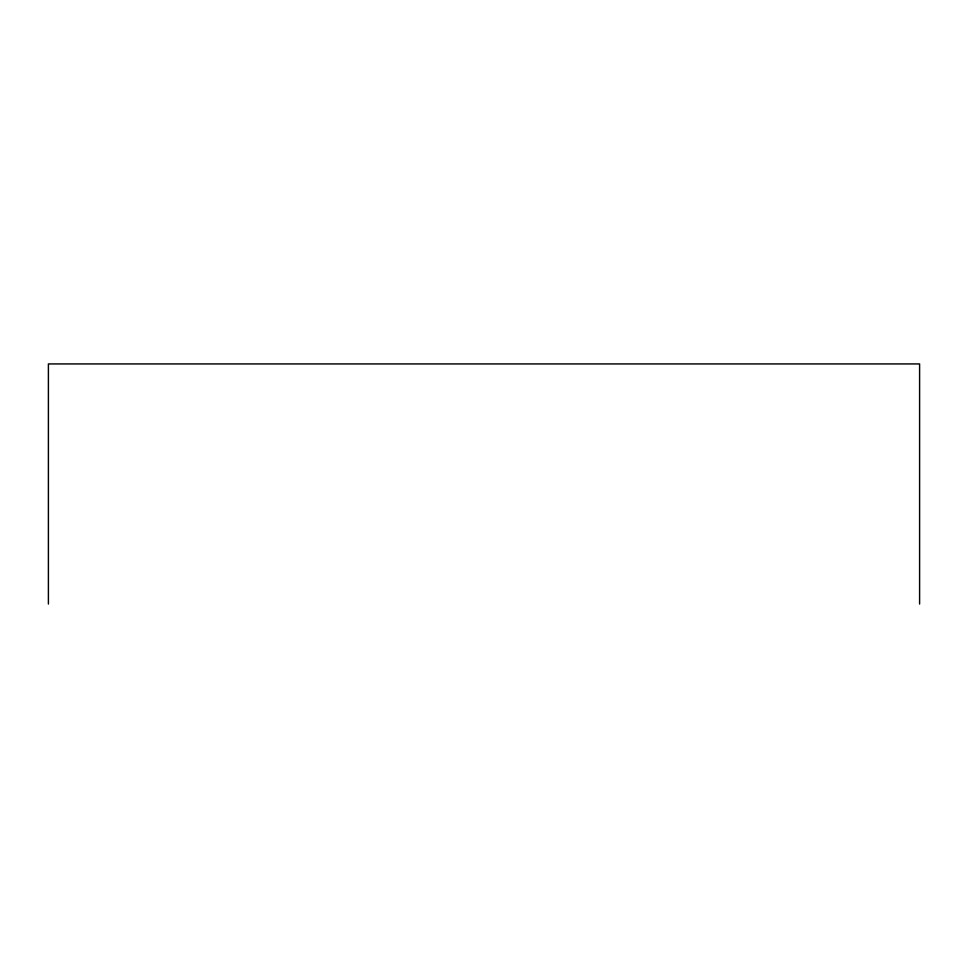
<?xml version="1.0" encoding="UTF-8"?>
<svg xmlns="http://www.w3.org/2000/svg" width="968" height="968" viewBox="0 0 968 968"><rect width="100%" height="100%" fill="white"/><g stroke="black" fill="none" stroke-linecap="round" stroke-linejoin="round"><path stroke-width="1.45" d="M919.6 604.068L919.6 363.932L48.4 363.932L48.4 604.068"/></g></svg>
